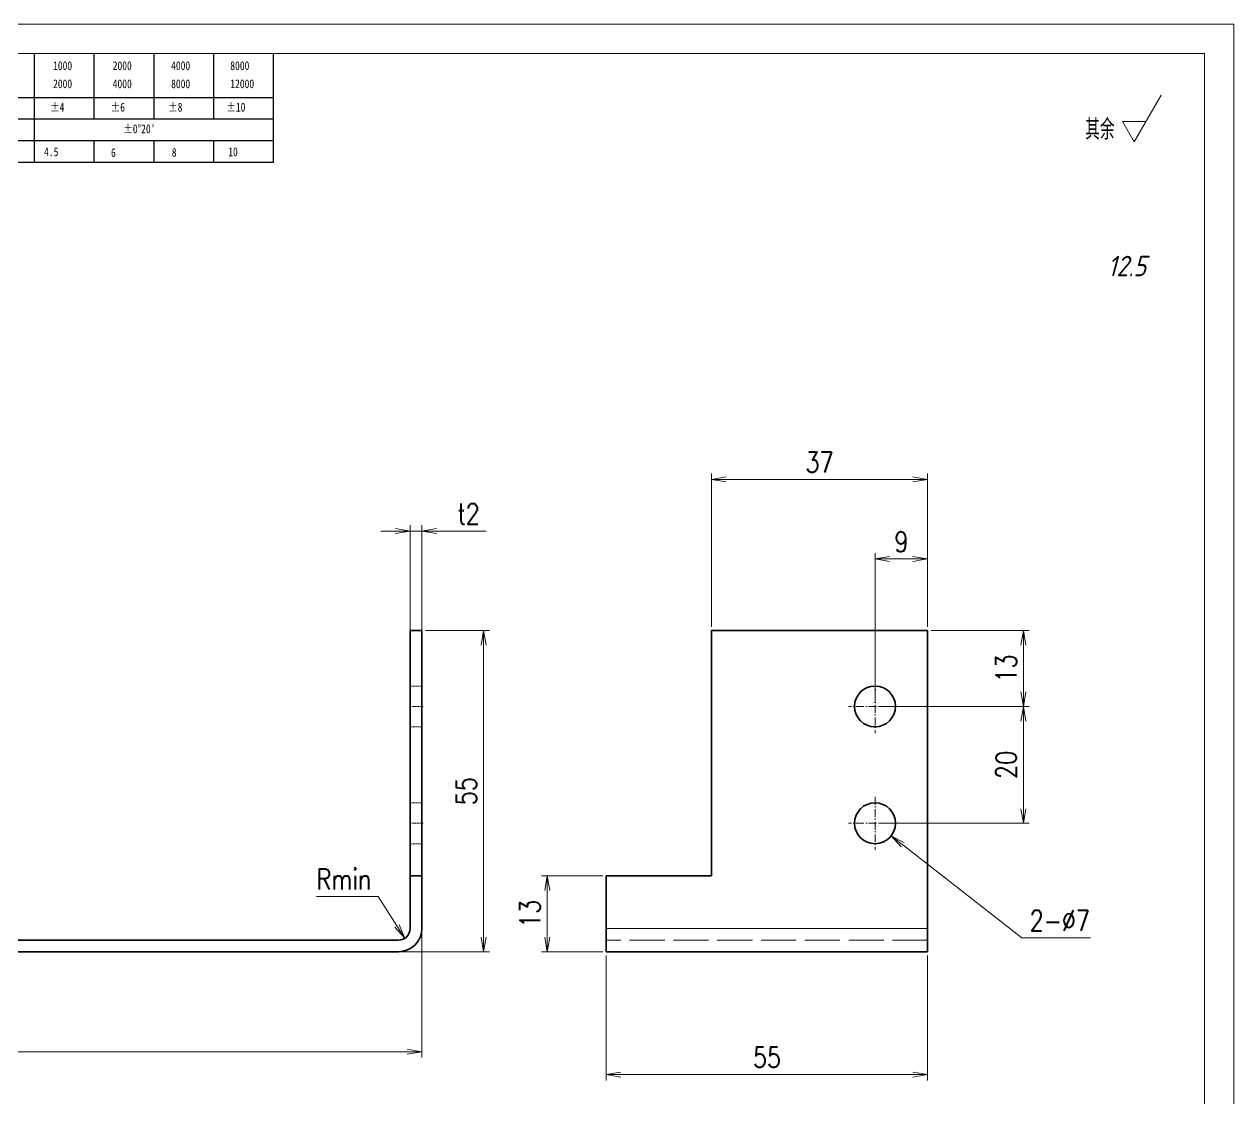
# Model space of a CAD drawing. Header units: millimetres. Extents: x -50043 to 104182, y -50696 to 36662.
# Drawn here: x -45280.1 to -45073, y 35885.6 to 36069.4 of the extents above; entities that cross this region are included whole.
import ezdxf
from ezdxf.enums import TextEntityAlignment as Align

# ---------------------------------------------------------------- set-up
doc = ezdxf.new("R2010")
doc.units = ezdxf.units.MM
doc.header["$LTSCALE"] = 0.5
for name, pattern in [('DASHDOT', [18.5, 12, -3, 0.5, -3]), ('DASHED', [15, 12, -3]), ('DOT2', [0.125, 0, -0.125])]:
    doc.linetypes.add(name, pattern=pattern)
doc.layers.add('图\\M+19E79\\M+195B6\\M+18E9A', color=7, linetype='Continuous')
doc.layers.add('图框', color=7, linetype='Continuous', lineweight=18)
doc.layers.add('标注线', color=3, linetype='Continuous', lineweight=18)
doc.layers.add('打印', color=7, linetype='Continuous', lineweight=15, plot=False)
doc.layers.add('打印-禁用', color=7, linetype='Continuous', lineweight=15, plot=False)
doc.styles.add('DIM', font='romans.shx', dxfattribs={"width": 0.8, "bigfont": 'bigfont.shx'})
doc.styles.add('国标', font='simfang.ttf', dxfattribs={"width": 0.8})
doc.styles.add('机械长仿宋', font='gbenor.shx', dxfattribs={"height": 1, "bigfont": 'gbcbig.shx'})
doc.dimstyles.new('DEH 1-1$0', dxfattribs={"dimtxt": 3.5, "dimasz": 2.5, "dimexe": 1, "dimexo": 0.625, "dimgap": 1.2, "dimtad": 1, "dimzin": 9, "dimdsep": 46, "dimtxsty": 'DIM', "dimblk": 'OPEN', "dimcen": 0, "dimclrd": 8, "dimclre": 8, "dimclrt": 2, "dimazin": 2, "dimtfac": 0.5, "dimtmove": 0, "dimatfit": 3, "dimldrblk": 'OPEN', "dimfxl": 0, "dimtolj": 2, "dimlwd": 18, "dimlwe": 18, "dimarcsym": 0})
doc.dimstyles.new('DEH 1-1$3', dxfattribs={"dimtxt": 3.5, "dimasz": 2.5, "dimexe": 1, "dimexo": 0.625, "dimgap": 1.2, "dimtad": 1, "dimtoh": 1, "dimdsep": 46, "dimtxsty": 'DIM', "dimblk": 'OPEN', "dimcen": 0, "dimclrd": 8, "dimclre": 8, "dimclrt": 2, "dimazin": 2, "dimtfac": 0.5, "dimtofl": 0, "dimtmove": 0, "dimatfit": 3, "dimldrblk": 'OPEN', "dimfxl": 0, "dimtolj": 2, "dimlwd": 18, "dimlwe": 18, "dimarcsym": 0})
doc.dimstyles.new('DEH 1-1$4', dxfattribs={"dimtxt": 3.5, "dimasz": 2.5, "dimexe": 1, "dimexo": 0.625, "dimgap": 1.2, "dimtad": 1, "dimtoh": 1, "dimdsep": 46, "dimtxsty": 'DIM', "dimblk": 'OPEN', "dimcen": 0, "dimclrd": 8, "dimclre": 8, "dimclrt": 2, "dimazin": 2, "dimtfac": 0.5, "dimtofl": 0, "dimtmove": 0, "dimatfit": 3, "dimldrblk": 'OPEN', "dimfxl": 0, "dimtolj": 2, "dimlwd": 18, "dimlwe": 18, "dimarcsym": 0})

# ---------------------------------------------------------------- blocks, each defined once
blk = doc.blocks.new('GZDEH零件A3图框V01版')
at = {"layer": '图\\M+19E79\\M+195B6\\M+18E9A', "color": 9}
for p, q in [((3072.2, -1561.98), (3072.2, -1554.46)), ((3082.42, -1561.98), (3082.42, -1554.46)), ((3092.64, -1561.98), (3092.64, -1554.46)), ((3102.86, -1561.98), (3102.86, -1554.46)), ((3113.09, -1573.08), (3113.09, -1554.46)), ((2996.09, -1561.98), (3113.09, -1561.98)), ((3072.2, -1573.08), (3072.2, -1561.98)), ((3082.42, -1565.68), (3082.42, -1561.98)), ((3092.64, -1565.68), (3092.64, -1561.98)), ((3102.86, -1565.68), (3102.86, -1561.98)), ((2996.09, -1565.68), (3113.09, -1565.68)), ((2996.09, -1569.38), (3113.09, -1569.38)), ((3082.42, -1573.08), (3082.42, -1569.48)), ((3092.64, -1573.08), (3092.64, -1569.38)), ((3102.86, -1573.08), (3102.86, -1569.38)), ((2990.09, -1573.08), (3113.09, -1573.08))]:
    blk.add_line(p, q, dxfattribs=at)
at = {"layer": '图框', "linetype": 'Continuous'}
for p, q in [((3272.49, -1554.46), (2882.49, -1554.46)), ((3272.49, -1832.96), (3272.49, -1554.46))]:
    blk.add_line(p, q, dxfattribs=at)
at = {"layer": '打印-禁用', "linetype": 'Continuous'}
for p, q in [((3277.49, -1549.46), (2857.49, -1549.46)), ((3277.49, -1846.46), (3277.49, -1549.46))]:
    blk.add_line(p, q, dxfattribs=at)
at = {"layer": '图\\M+19E79\\M+195B6\\M+18E9A', "color": 9, "style": '国标', "width": 0.8}
for s, p in [('1000', (3075.36, -1557.31)), ('2000', (3085.57, -1557.31)), ('4000', (3095.57, -1557.31)), ('8000', (3105.7, -1557.31)), ('2000', (3075.36, -1560.41)), ('4000', (3085.57, -1560.41)), ('8000', (3095.57, -1560.41)), ('12000', (3105.7, -1560.41)), ('±4', (3074.85, -1564.42)), ('±6', (3085.22, -1564.42)), ('±8', (3095.06, -1564.42)), ('±10', (3105.02, -1564.42)), ("±0%%D20'", (3087.38, -1568.12)), ('4.5', (3073.82, -1572.05)), ('6', (3085.28, -1572.19)), ('8', (3095.68, -1572.15)), ('10', (3105.36, -1572.06))]:
    blk.add_text(s, height=1.5, dxfattribs=at).set_placement(p)
blk = doc.blocks.new('DEH A3')
at = {"layer": '图框'}
blk.add_blockref('GZDEH零件A3图框V01版', (-2857.49, 1846.46), dxfattribs=at)
blk = doc.blocks.new('FINISHER_TR')
at = {"layer": '标注线'}
for p, q in [((0, 0), (4.62, 8)), ((-2.02, 3.5), (0, 0)), ((2.02, 3.5), (-2.02, 3.5))]:
    blk.add_line(p, q, dxfattribs=at)
at = {"layer": '标注线', "color": 2, "style": '机械长仿宋', "oblique": 15}
blk.add_attdef('0.0', text='', height=3.5, dxfattribs=at).set_placement((2.03, -24.04), align=Align.BOTTOM_RIGHT)
blk = doc.blocks.new('其余12.5')
at = {"layer": '标注线'}
blk.add_blockref('FINISHER_TR', (0, 0), dxfattribs=at).add_auto_attribs({'0.0': '12.5'})
at = {"layer": '标注线', "color": 7, "linetype": 'DOT2', "style": '机械长仿宋'}
blk.add_text('其余', height=3.5, dxfattribs=at).set_placement((-8.38, 0.4))
blk = doc.blocks.new('_Open')
at = {"color": 0, "linetype": 'ByBlock', "lineweight": -2}
for p, q in [((-1, 0.167), (0, 0)), ((-1, -0.167), (0, 0)), ((0, 0), (-1, 0))]:
    blk.add_line(p, q, dxfattribs=at)
blk = doc.blocks.new('*D157')
at = {"layer": 'Defpoints', "color": 0, "transparency": 16777216}
for p in [(-45212.02, 35917.55), (-45434.02, 35910.63), (-45212.02, 35893.53)]:
    blk.add_point(p, dxfattribs=at)
at = {"layer": '标注线', "color": 8, "lineweight": 18, "transparency": 16777216}
for p, q in [((-45212.02, 35916.92), (-45212.02, 35892.53)), ((-45434.02, 35910), (-45434.02, 35892.53)), ((-45431.52, 35893.53), (-45214.52, 35893.53))]:
    blk.add_line(p, q, dxfattribs=at)
at = {"layer": '标注线', "color": 8, "lineweight": 18, "transparency": 16777216, "xscale": 2.5, "yscale": 2.5, "zscale": 2.5, "rotation": 180}
blk.add_blockref('_Open', (-45434.02, 35893.53), dxfattribs=at)
at = {"layer": '标注线', "color": 8, "lineweight": 18, "transparency": 16777216, "xscale": 2.5, "yscale": 2.5, "zscale": 2.5}
blk.add_blockref('_Open', (-45212.02, 35893.53), dxfattribs=at)
at = {"layer": '标注线', "color": 2, "transparency": 16777216, "insert": (-45323.02, 35896.48), "char_height": 3.5, "attachment_point": 5, "style": 'DIM'}
blk.add_mtext('\\A2;222', dxfattribs=at)
blk = doc.blocks.new('*D158')
at = {"layer": 'Defpoints', "color": 0, "transparency": 16777216}
for p in [(-45212.02, 35982.65), (-45214.02, 35961.14), (-45212.02, 35961.14)]:
    blk.add_point(p, dxfattribs=at)
at = {"layer": '标注线', "color": 8, "lineweight": 18, "transparency": 16777216}
for p, q in [((-45214.02, 35961.76), (-45214.02, 35983.65)), ((-45212.02, 35961.76), (-45212.02, 35983.65)), ((-45216.52, 35982.65), (-45219.02, 35982.65)), ((-45214.02, 35982.65), (-45212.02, 35982.65)), ((-45209.52, 35982.65), (-45201.02, 35982.65))]:
    blk.add_line(p, q, dxfattribs=at)
at = {"layer": '标注线', "color": 8, "lineweight": 18, "transparency": 16777216, "xscale": 2.5, "yscale": 2.5, "zscale": 2.5}
blk.add_blockref('_Open', (-45214.02, 35982.65), dxfattribs=at)
at = {"layer": '标注线', "color": 8, "lineweight": 18, "transparency": 16777216, "xscale": 2.5, "yscale": 2.5, "zscale": 2.5, "rotation": 180}
blk.add_blockref('_Open', (-45212.02, 35982.65), dxfattribs=at)
at = {"layer": '标注线', "color": 2, "transparency": 16777216, "insert": (-45204.02, 35985.6), "char_height": 3.5, "attachment_point": 5, "style": 'DIM'}
blk.add_mtext('\\A2;{\\Fromans,bigfont|c134;t}2', dxfattribs=at)
blk = doc.blocks.new('*D159')
at = {"layer": 'Defpoints', "color": 0, "transparency": 16777216}
for p in [(-45212.02, 35965.63), (-45221.99, 35910.63), (-45201.45, 35910.63)]:
    blk.add_point(p, dxfattribs=at)
at = {"layer": '标注线', "color": 8, "lineweight": 18, "transparency": 16777216}
for p, q in [((-45211.39, 35965.63), (-45200.45, 35965.63)), ((-45201.45, 35963.13), (-45201.45, 35913.13)), ((-45221.36, 35910.63), (-45200.45, 35910.63))]:
    blk.add_line(p, q, dxfattribs=at)
at = {"layer": '标注线', "color": 8, "lineweight": 18, "transparency": 16777216, "xscale": 2.5, "yscale": 2.5, "zscale": 2.5}
for p, rotation in [((-45201.45, 35965.63), 90), ((-45201.45, 35910.63), 270)]:
    blk.add_blockref('_Open', p, dxfattribs=dict(at, rotation=rotation))
at = {"layer": '标注线', "color": 2, "transparency": 16777216, "insert": (-45204.4, 35938.13), "char_height": 3.5, "attachment_point": 5, "rotation": 90, "style": 'DIM'}
blk.add_mtext('\\A2;55', dxfattribs=at)
blk = doc.blocks.new('*D160')
at = {"layer": 'Defpoints', "color": 0, "transparency": 16777216}
for p in [(-45216.02, 35914.63), (-45214.94, 35912.94)]:
    blk.add_point(p, dxfattribs=at)
at = {"layer": '标注线', "color": 8, "lineweight": 18, "transparency": 16777216}
for p, q in [((-45230.04, 35920.11), (-45219.51, 35920.11)), ((-45219.51, 35920.11), (-45216.29, 35915.05))]:
    blk.add_line(p, q, dxfattribs=at)
at = {"layer": '标注线', "color": 8, "lineweight": 18, "transparency": 16777216, "xscale": 2.5, "yscale": 2.5, "zscale": 2.5, "rotation": 302.5029444480847}
blk.add_blockref('_Open', (-45214.94, 35912.94), dxfattribs=at)
at = {"layer": '标注线', "color": 2, "transparency": 16777216, "insert": (-45225.38, 35923.06), "char_height": 3.5, "attachment_point": 5, "style": 'DIM'}
blk.add_mtext('\\A2;{\\Fromans,bigfont|c134;Rmin}', dxfattribs=at)
blk = doc.blocks.new('*D161')
at = {"layer": 'Defpoints', "color": 0, "transparency": 16777216}
for p in [(-45180.45, 35910.63), (-45125.45, 35910.63), (-45125.45, 35889.61)]:
    blk.add_point(p, dxfattribs=at)
at = {"layer": '标注线', "color": 8, "lineweight": 18, "transparency": 16777216}
for p, q in [((-45180.45, 35910), (-45180.45, 35888.61)), ((-45125.45, 35910), (-45125.45, 35888.61)), ((-45177.95, 35889.61), (-45127.95, 35889.61))]:
    blk.add_line(p, q, dxfattribs=at)
at = {"layer": '标注线', "color": 8, "lineweight": 18, "transparency": 16777216, "xscale": 2.5, "yscale": 2.5, "zscale": 2.5, "rotation": 180}
blk.add_blockref('_Open', (-45180.45, 35889.61), dxfattribs=at)
at = {"layer": '标注线', "color": 8, "lineweight": 18, "transparency": 16777216, "xscale": 2.5, "yscale": 2.5, "zscale": 2.5}
blk.add_blockref('_Open', (-45125.45, 35889.61), dxfattribs=at)
at = {"layer": '标注线', "color": 2, "transparency": 16777216, "insert": (-45152.95, 35892.56), "char_height": 3.5, "attachment_point": 5, "style": 'DIM'}
blk.add_mtext('\\A2;55', dxfattribs=at)
blk = doc.blocks.new('*D162')
at = {"layer": 'Defpoints', "color": 0, "transparency": 16777216}
for p in [(-45125.45, 35991.49), (-45162.45, 35965.63), (-45125.45, 35965.63)]:
    blk.add_point(p, dxfattribs=at)
at = {"layer": '标注线', "color": 8, "lineweight": 18, "transparency": 16777216}
for p, q in [((-45162.45, 35966.25), (-45162.45, 35992.49)), ((-45125.45, 35966.25), (-45125.45, 35992.49)), ((-45159.95, 35991.49), (-45127.95, 35991.49))]:
    blk.add_line(p, q, dxfattribs=at)
at = {"layer": '标注线', "color": 8, "lineweight": 18, "transparency": 16777216, "xscale": 2.5, "yscale": 2.5, "zscale": 2.5, "rotation": 180}
blk.add_blockref('_Open', (-45162.45, 35991.49), dxfattribs=at)
at = {"layer": '标注线', "color": 8, "lineweight": 18, "transparency": 16777216, "xscale": 2.5, "yscale": 2.5, "zscale": 2.5}
blk.add_blockref('_Open', (-45125.45, 35991.49), dxfattribs=at)
at = {"layer": '标注线', "color": 2, "transparency": 16777216, "insert": (-45143.95, 35994.44), "char_height": 3.5, "attachment_point": 5, "style": 'DIM'}
blk.add_mtext('\\A2;37', dxfattribs=at)
blk = doc.blocks.new('*D163')
at = {"layer": 'Defpoints', "color": 0, "transparency": 16777216}
for p in [(-45125.45, 35977.87), (-45125.45, 35965.63), (-45134.45, 35952.63)]:
    blk.add_point(p, dxfattribs=at)
at = {"layer": '标注线', "color": 8, "lineweight": 18, "transparency": 16777216}
for p, q in [((-45134.45, 35953.25), (-45134.45, 35978.87)), ((-45131.95, 35977.87), (-45127.95, 35977.87)), ((-45125.45, 35966.25), (-45125.45, 35978.87))]:
    blk.add_line(p, q, dxfattribs=at)
at = {"layer": '标注线', "color": 8, "lineweight": 18, "transparency": 16777216, "xscale": 2.5, "yscale": 2.5, "zscale": 2.5, "rotation": 180}
blk.add_blockref('_Open', (-45134.45, 35977.87), dxfattribs=at)
at = {"layer": '标注线', "color": 8, "lineweight": 18, "transparency": 16777216, "xscale": 2.5, "yscale": 2.5, "zscale": 2.5}
blk.add_blockref('_Open', (-45125.45, 35977.87), dxfattribs=at)
at = {"layer": '标注线', "color": 2, "transparency": 16777216, "insert": (-45129.95, 35980.82), "char_height": 3.5, "attachment_point": 5, "style": 'DIM'}
blk.add_mtext('\\A2;9', dxfattribs=at)
blk = doc.blocks.new('*D164')
at = {"layer": 'Defpoints', "color": 0, "transparency": 16777216}
for p in [(-45125.45, 35965.63), (-45109.05, 35965.63), (-45134.45, 35952.63)]:
    blk.add_point(p, dxfattribs=at)
at = {"layer": '标注线', "color": 8, "lineweight": 18, "transparency": 16777216}
for p, q in [((-45124.82, 35965.63), (-45108.05, 35965.63)), ((-45109.05, 35955.13), (-45109.05, 35963.13)), ((-45133.82, 35952.63), (-45108.05, 35952.63))]:
    blk.add_line(p, q, dxfattribs=at)
at = {"layer": '标注线', "color": 8, "lineweight": 18, "transparency": 16777216, "xscale": 2.5, "yscale": 2.5, "zscale": 2.5}
for p, rotation in [((-45109.05, 35965.63), 90), ((-45109.05, 35952.63), 270)]:
    blk.add_blockref('_Open', p, dxfattribs=dict(at, rotation=rotation))
at = {"layer": '标注线', "color": 2, "transparency": 16777216, "insert": (-45112, 35959.13), "char_height": 3.5, "attachment_point": 5, "rotation": 90, "style": 'DIM'}
blk.add_mtext('\\A2;13', dxfattribs=at)
blk = doc.blocks.new('*D165')
at = {"layer": 'Defpoints', "color": 0, "transparency": 16777216}
for p in [(-45134.45, 35952.63), (-45134.45, 35932.63), (-45109.05, 35932.63)]:
    blk.add_point(p, dxfattribs=at)
at = {"layer": '标注线', "color": 8, "lineweight": 18, "transparency": 16777216}
for p, q in [((-45133.82, 35952.63), (-45108.05, 35952.63)), ((-45109.05, 35950.13), (-45109.05, 35935.13)), ((-45133.82, 35932.63), (-45108.05, 35932.63))]:
    blk.add_line(p, q, dxfattribs=at)
at = {"layer": '标注线', "color": 8, "lineweight": 18, "transparency": 16777216, "xscale": 2.5, "yscale": 2.5, "zscale": 2.5}
for p, rotation in [((-45109.05, 35952.63), 90), ((-45109.05, 35932.63), 270)]:
    blk.add_blockref('_Open', p, dxfattribs=dict(at, rotation=rotation))
at = {"layer": '标注线', "color": 2, "transparency": 16777216, "insert": (-45112, 35942.63), "char_height": 3.5, "attachment_point": 5, "rotation": 90, "style": 'DIM'}
blk.add_mtext('\\A2;20', dxfattribs=at)
blk = doc.blocks.new('*D166')
at = {"layer": 'Defpoints', "color": 0, "transparency": 16777216}
for p in [(-45180.45, 35923.63), (-45190.55, 35910.63), (-45180.45, 35910.63)]:
    blk.add_point(p, dxfattribs=at)
at = {"layer": '标注线', "color": 8, "lineweight": 18, "transparency": 16777216}
for p, q in [((-45181.07, 35923.63), (-45191.55, 35923.63)), ((-45190.55, 35921.13), (-45190.55, 35913.13)), ((-45181.07, 35910.63), (-45191.55, 35910.63))]:
    blk.add_line(p, q, dxfattribs=at)
at = {"layer": '标注线', "color": 8, "lineweight": 18, "transparency": 16777216, "xscale": 2.5, "yscale": 2.5, "zscale": 2.5}
for p, rotation in [((-45190.55, 35923.63), 90), ((-45190.55, 35910.63), 270)]:
    blk.add_blockref('_Open', p, dxfattribs=dict(at, rotation=rotation))
at = {"layer": '标注线', "color": 2, "transparency": 16777216, "insert": (-45193.5, 35917.13), "char_height": 3.5, "attachment_point": 5, "rotation": 90, "style": 'DIM'}
blk.add_mtext('\\A2;13', dxfattribs=at)
blk = doc.blocks.new('*D167')
at = {"layer": 'Defpoints', "color": 0, "transparency": 16777216}
for p in [(-45137.21, 35934.78), (-45131.69, 35930.48)]:
    blk.add_point(p, dxfattribs=at)
at = {"layer": '标注线', "color": 8, "lineweight": 18, "transparency": 16777216}
for p, q in [((-45109.29, 35913.03), (-45129.71, 35928.94)), ((-45097.55, 35913.03), (-45109.29, 35913.03))]:
    blk.add_line(p, q, dxfattribs=at)
at = {"layer": '标注线', "color": 8, "lineweight": 18, "transparency": 16777216, "xscale": 2.5, "yscale": 2.5, "zscale": 2.5, "rotation": 142.0870563297175}
blk.add_blockref('_Open', (-45131.69, 35930.48), dxfattribs=at)
at = {"layer": '标注线', "color": 2, "transparency": 16777216, "insert": (-45102.82, 35915.98), "char_height": 3.5, "attachment_point": 5, "style": 'DIM'}
blk.add_mtext('\\A2;2-%%c7', dxfattribs=at)

msp = doc.modelspace()

# ---------------------------------------------------------------- linework, layer by layer
at = {"color": 7, "lineweight": 35}
for p, q in [((-45214.018, 35923.629), (-45214.018, 35965.629)), ((-45212.018, 35923.629), (-45212.018, 35965.629)), ((-45162.449, 35923.629), (-45162.449, 35965.629)), ((-45125.449, 35965.629), (-45162.449, 35965.629)), ((-45125.449, 35914.629), (-45125.449, 35965.629)), ((-45434.018, 35912.629), (-45216.018, 35912.629)), ((-45434.018, 35910.629), (-45216.018, 35910.629)), ((-45125.449, 35910.629), (-45180.449, 35910.629))]:
    msp.add_line(p, q, dxfattribs=at)
at = {"color": 7, "lineweight": 35, "ltscale": 0.05}
for p, q in [((-45212.018, 35965.629), (-45214.018, 35965.629)), ((-45212.018, 35923.629), (-45214.018, 35923.629))]:
    msp.add_line(p, q, dxfattribs=at)
at = {"color": 2, "linetype": 'DASHDOT', "lineweight": 13, "ltscale": 0.227502}
for p, q in [((-45134.449, 35957.179), (-45134.449, 35948.079)), ((-45134.449, 35937.179), (-45134.449, 35928.079))]:
    msp.add_line(p, q, dxfattribs=at)
at = {"color": 1, "linetype": 'DASHED', "lineweight": 13, "ltscale": 0.05}
for p, q in [((-45212.018, 35956.129), (-45214.018, 35956.129)), ((-45212.018, 35949.129), (-45214.018, 35949.129)), ((-45212.018, 35936.129), (-45214.018, 35936.129)), ((-45212.018, 35929.129), (-45214.018, 35929.129))]:
    msp.add_line(p, q, dxfattribs=at)
at = {"color": 2, "linetype": 'DASHDOT', "lineweight": 13, "ltscale": 0.06001}
for p, q in [((-45211.818, 35952.629), (-45214.218, 35952.629)), ((-45211.818, 35932.629), (-45214.218, 35932.629))]:
    msp.add_line(p, q, dxfattribs=at)
at = {"color": 2, "linetype": 'DASHDOT', "lineweight": 13, "ltscale": 0.22749}
for p, q in [((-45129.899, 35952.629), (-45138.998, 35952.629)), ((-45129.899, 35932.629), (-45138.998, 35932.629))]:
    msp.add_line(p, q, dxfattribs=at)
at = {"color": 7, "lineweight": 35, "ltscale": 0.225}
for p, q in [((-45214.018, 35923.629), (-45214.018, 35914.629)), ((-45212.018, 35923.629), (-45212.018, 35914.629)), ((-45180.449, 35923.629), (-45180.449, 35914.629))]:
    msp.add_line(p, q, dxfattribs=at)
at = {"color": 7, "lineweight": 35, "ltscale": 0.45}
msp.add_line((-45180.449, 35923.629), (-45162.449, 35923.629), dxfattribs=at)
at = {"color": 7, "lineweight": 13}
msp.add_line((-45125.449, 35914.629), (-45180.449, 35914.629), dxfattribs=at)
at = {"color": 1, "linetype": 'DASHED', "lineweight": 13}
for p, q in [((-45125.449, 35914.629), (-45180.449, 35914.629)), ((-45125.449, 35912.629), (-45180.449, 35912.629))]:
    msp.add_line(p, q, dxfattribs=at)
at = {"color": 7, "lineweight": 35, "ltscale": 0.1}
for p, q in [((-45180.449, 35914.629), (-45180.449, 35910.629)), ((-45125.449, 35914.629), (-45125.449, 35910.629))]:
    msp.add_line(p, q, dxfattribs=at)
at = {"color": 7, "lineweight": 35}
for centre in [(-45134.449, 35952.629), (-45134.449, 35932.629)]:
    msp.add_circle(centre, 3.5, dxfattribs=at)
for radius in [4, 2]:
    msp.add_arc((-45216.018, 35914.629), radius, 270, 0, dxfattribs=at)
at = {"layer": '打印'}
msp.add_lwpolyline([(-45493.026, 36069.417), (-45073.026, 36069.417), (-45073.026, 35772.417), (-45493.026, 35772.417)], close=True, dxfattribs=at)

# ---------------------------------------------------------------- block references
at = {"layer": '图框'}
msp.add_blockref('DEH A3', (-45493.026, 35772.417), dxfattribs=at)
at = {"layer": '标注线'}
msp.add_blockref('其余12.5', (-45090.082, 36049.26), dxfattribs=at)

# ---------------------------------------------------------------- dimensions: what is measured, and where the dimension line sits
for base, p1, p2, picture, middle in [((-45125.449, 35991.491), (-45162.449, 35965.629), (-45125.449, 35965.629), '*D162', (-45143.949, 35994.441)), ((-45125.449, 35977.868), (-45134.449, 35952.629), (-45125.449, 35965.629), '*D163', (-45129.949, 35980.818)), ((-45212.018, 35893.531), (-45434.018, 35910.629), (-45212.018, 35917.547), '*D157', (-45323.018, 35896.481)), ((-45125.449, 35889.607), (-45180.449, 35910.629), (-45125.449, 35910.629), '*D161', (-45152.949, 35892.557))]:
    dim = msp.add_linear_dim(base=base, p1=p1, p2=p2, dimstyle='DEH 1-1$0', dxfattribs=at)
    dim.commit()
    dim.dimension.update_dxf_attribs({"geometry": picture, "text_midpoint": middle})
dim = msp.add_linear_dim(base=(-45212.018, 35982.647), p1=(-45214.018, 35961.137), p2=(-45212.018, 35961.137), text='{\\Fromans,bigfont|c134;t}<>', dimstyle='DEH 1-1$0', dxfattribs=at)
dim.commit()
dim.dimension.update_dxf_attribs({"geometry": '*D158', "text_midpoint": (-45204.018, 35985.597)})
for base, p1, p2, picture, middle in [((-45201.45, 35910.629), (-45212.018, 35965.629), (-45221.99, 35910.629), '*D159', (-45204.4, 35938.129)), ((-45109.053, 35965.629), (-45134.449, 35952.629), (-45125.449, 35965.629), '*D164', (-45112.003, 35959.129)), ((-45109.053, 35932.629), (-45134.449, 35952.629), (-45134.449, 35932.629), '*D165', (-45112.003, 35942.629)), ((-45190.552, 35910.629), (-45180.449, 35923.629), (-45180.449, 35910.629), '*D166', (-45193.502, 35917.129))]:
    dim = msp.add_linear_dim(base=base, p1=p1, p2=p2, angle=90, dimstyle='DEH 1-1$0', dxfattribs=at)
    dim.commit()
    dim.dimension.update_dxf_attribs({"geometry": picture, "text_midpoint": middle})
dim = msp.add_diameter_dim_2p(p1=(-45137.21, 35934.779), p2=(-45131.687, 35930.478), dimstyle='DEH 1-1$3', override={"dimpost": '2-%%c<>'}, dxfattribs=at)
dim.commit()
dim.dimension.update_dxf_attribs({"geometry": '*D167', "text_midpoint": (-45102.819, 35913.03), "dimtype": 163})
dim = msp.add_radius_dim(center=(-45216.018, 35914.629), mpoint=(-45214.943, 35912.942), text='{\\Fromans,bigfont|c134;Rmin}', dimstyle='DEH 1-1$4', override={"dimtmove": 1}, dxfattribs=at)
dim.commit()
dim.dimension.update_dxf_attribs({"geometry": '*D160', "text_midpoint": (-45219.511, 35920.111), "dimtype": 164})

doc.saveas('drawing.dxf')
